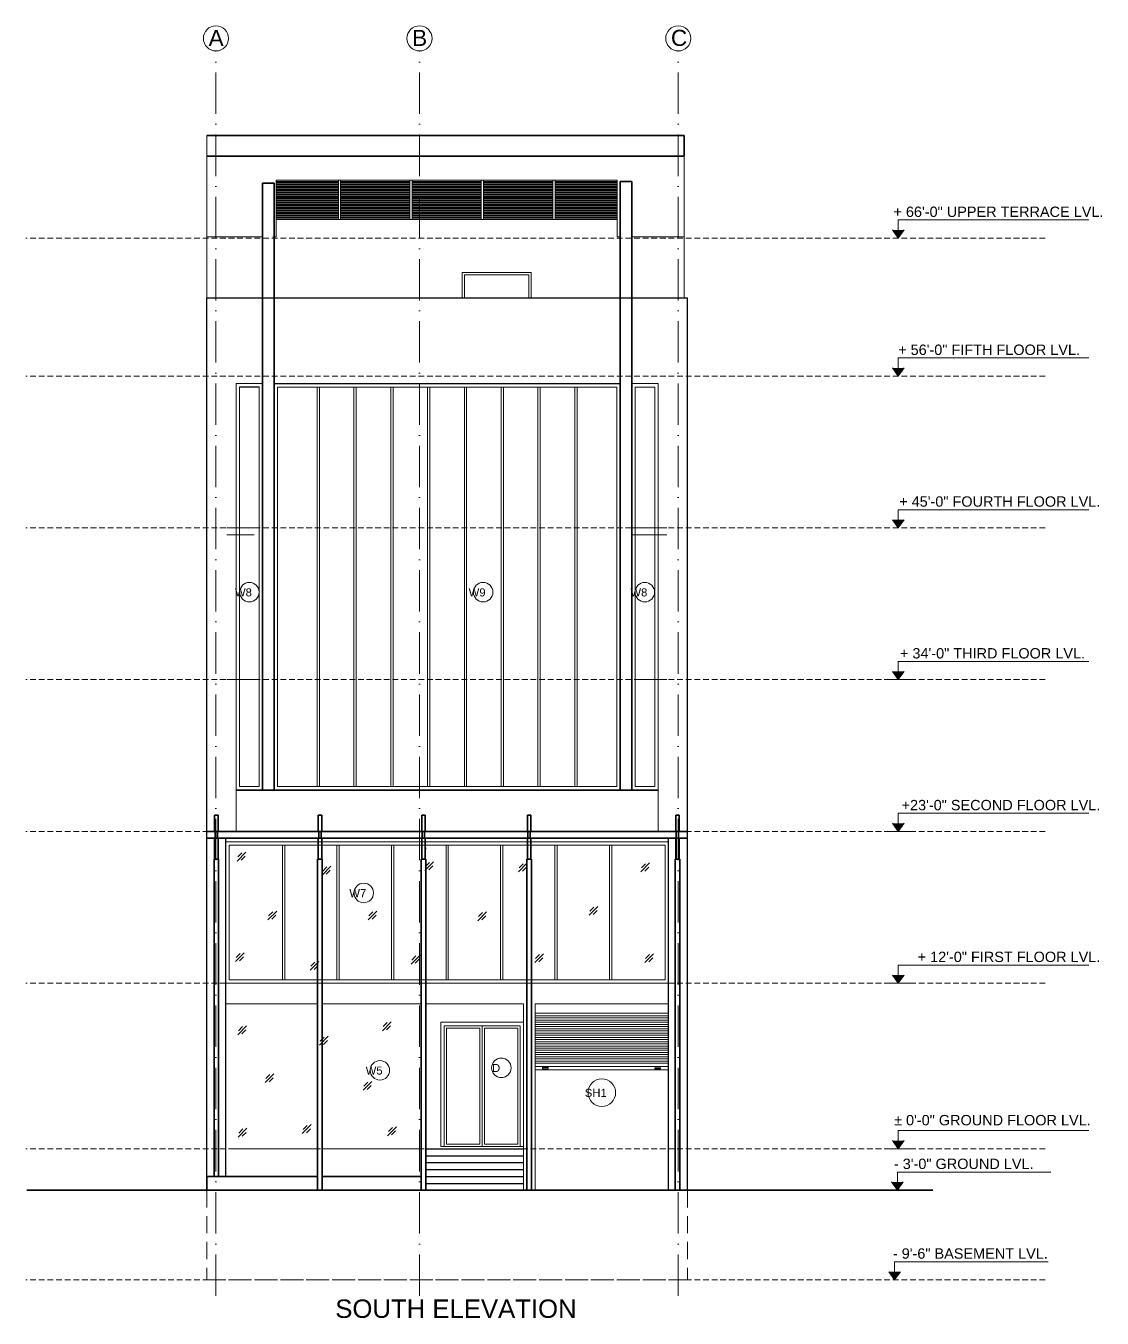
# Model space of a CAD drawing. Header units: inches. Extents: x 10755 to 33653, y -10992 to 10708.
# Drawn here: x 28909 to 29845, y 1541 to 2665 of the extents above; entities that cross this region are included whole.
import ezdxf

# ---------------------------------------------------------------- set-up
doc = ezdxf.new("R2010")
doc.units = ezdxf.units.IN
doc.header["$MEASUREMENT"] = 0
doc.linetypes.add('ACAD_ISO10W100', pattern=[18, 12, -3, 0, -3])
doc.linetypes.add('DASHED', pattern=[0.75, 0.5, -0.25])
for name, color, linetype, lineweight in [('centerline', 9, 'ACAD_ISO10W100', 5), ('Dimention', 4, 'Continuous', 15), ('door', 15, 'Continuous', 18), ('elevation - 1', 6, 'Continuous', 13), ('elevation1', 230, 'Continuous', 13), ('elevation2', 151, 'Continuous', 18), ('elevation3', 122, 'Continuous', 25), ('elevation4', 202, 'Continuous', 35), ('hatch', 33, 'Continuous', 5), ('hatch 2', 8, 'Continuous', 13), ('hatch1', 9, 'Continuous', 5), ('hatch3', 43, 'Continuous', 5), ('title text 1', 113, 'Continuous', 25), ('wall', 1, 'Continuous', 35), ('Win', 151, 'Continuous', 13)]:
    doc.layers.add(name, color=color, linetype=linetype, lineweight=lineweight)
doc.layers.add('T-TEXT', color=230, linetype='Continuous')
doc.styles.add('Prajwal', font='stylu.ttf', dxfattribs={"height": 9})
doc.styles.add('suren', font='times.ttf', dxfattribs={"height": 4})

# ---------------------------------------------------------------- blocks, each defined once
blk = doc.blocks.new('glass')
at = {"layer": 'Dimention'}
for p, q in [((25987, 7639.9), (25994.7, 7647.6)), ((25987.7, 7643.4), (25991.2, 7646.9)), ((25990.5, 7640.6), (25994, 7644))]:
    blk.add_line(p, q, dxfattribs=at)
blk = doc.blocks.new('w5')
at = {"layer": 'Dimention'}
for p in [(-3.6, 40.2), (122.2, 43.7), (67.4, 31.1), (20.2, -1.4), (105.4, -8.1), (-3.3, -48.8), (52.6, -45.7), (126.7, -47.6)]:
    blk.add_blockref('glass', p, dxfattribs=at)
blk = doc.blocks.new('d')
at = {"layer": 'elevation - 1'}
for points in [[(29341.5, 1798.5), (29269.5, 1798.5), (29269.5, 1690.5), (29341.5, 1690.5)], [(29338.5, 1795.5), (29272.5, 1795.5), (29272.5, 1690.5), (29338.5, 1690.5)], [(29305.5, 1795.5), (29272.5, 1795.5), (29272.5, 1690.5), (29305.5, 1690.5)], [(29303.5, 1793.5), (29274.5, 1793.5), (29274.5, 1692.5), (29303.5, 1692.5)], [(29305.5, 1795.5), (29338.5, 1795.5), (29338.5, 1690.5), (29305.5, 1690.5)], [(29307.5, 1793.5), (29336.5, 1793.5), (29336.5, 1692.5), (29307.5, 1692.5)]]:
    blk.add_lwpolyline(points, close=True, dxfattribs=at)
blk = doc.blocks.new('w7')
at = {"layer": 'elevation - 1'}
for p, q in [((26238.2, 7700.4), (26238.2, 7583.4)), ((26240.2, 7700.4), (26240.2, 7583.4)), ((26285.5, 7700.4), (26285.5, 7583.4)), ((26287.5, 7700.4), (26287.5, 7583.4)), ((26332.9, 7700.4), (26332.9, 7583.4)), ((26334.9, 7700.4), (26334.9, 7583.4)), ((26380.3, 7700.4), (26380.3, 7583.4)), ((26382.3, 7700.4), (26382.3, 7583.4)), ((26427.6, 7700.4), (26427.6, 7583.4)), ((26429.6, 7700.4), (26429.6, 7583.4)), ((26475, 7700.4), (26475, 7583.4)), ((26477, 7700.4), (26477, 7583.4)), ((26522.4, 7700.4), (26522.4, 7583.4)), ((26524.4, 7700.4), (26524.4, 7583.4))]:
    blk.add_line(p, q, dxfattribs=at)
for points in [[(26188.8, 7580.4), (26188.8, 7703.4), (26573.7, 7703.4), (26573.7, 7580.4)], [(26191.8, 7583.4), (26191.8, 7700.4), (26570.7, 7700.4), (26570.7, 7583.4)]]:
    blk.add_lwpolyline(points, close=True, dxfattribs=at)
at = {"layer": 'Dimention'}
for p in [(211.7, 46.8), (285.5, 34.6), (374.8, 38.5), (456.3, 37.4), (562.6, 37.4), (238.4, -4.4), (325.5, -4.4), (517.7, -0.4), (420.9, -5.1), (210.2, -40.7), (275.1, -48.2), (363, -42.8), (470.5, -41.6), (566.1, -41.6)]:
    blk.add_blockref('glass', p, dxfattribs=at)
blk = doc.blocks.new('w8')
at = {"layer": 'elevation1', "linetype": 'Continuous', "ltscale": 30}
for points in [[(29114.6, 2388), (29091.6, 2388), (29091.6, 2034.5), (29114.6, 2034.5)], [(29111.6, 2385), (29094.6, 2385), (29094.6, 2037.5), (29111.6, 2037.5)]]:
    blk.add_lwpolyline(points, close=True, dxfattribs=at)

msp = doc.modelspace()

# ---------------------------------------------------------------- hatches: boundary and pattern name
at = {"layer": 'hatch 2', "ltscale": 30}
for points in [[(29662.308, 2487.646), (29672.386, 2487.646), (29667.347, 2480.522)], [(29662.308, 2367.646), (29672.386, 2367.646), (29667.347, 2360.522)], [(29662.308, 2235.646), (29672.386, 2235.646), (29667.347, 2228.522)], [(29662.308, 2103.646), (29672.386, 2103.646), (29667.347, 2096.522)], [(29662.308, 1971.646), (29672.386, 1971.646), (29667.347, 1964.522)], [(29662.308, 1839.646), (29672.386, 1839.646), (29667.347, 1832.522)], [(29662.308, 1695.646), (29672.386, 1695.646), (29667.347, 1688.522)], [(29661.474, 1659.646), (29671.553, 1659.646), (29666.514, 1652.522)], [(29659.084, 1581.646), (29669.163, 1581.646), (29664.123, 1574.522)]]:
    msp.add_hatch(color=256, dxfattribs=at).paths.add_polyline_path(points)

# ---------------------------------------------------------------- linework, layer by layer
at = {"layer": 'centerline', "ltscale": 3}
for p, q in [((29074.091, 1560.698), (29074.091, 2643.302)), ((29251.091, 1560.698), (29251.091, 2643.302)), ((29476.038, 1560.698), (29476.038, 2643.302))]:
    msp.add_line(p, q, dxfattribs=at)
at = {"layer": 'centerline', "linetype": 'Continuous'}
for centre in [(29074.091, 2654.214), (29251.091, 2654.214), (29476.038, 2654.214)]:
    msp.add_circle(centre, 10.912, dxfattribs=at)
at = {"layer": 'door'}
for p, q in [((29288.128, 2428.453), (29288.128, 2450.515)), ((29348.128, 2450.515), (29288.128, 2450.515)), ((29348.128, 2428.653), (29348.128, 2450.515)), ((29290.128, 2428.453), (29290.128, 2448.515)), ((29346.128, 2448.515), (29290.128, 2448.515)), ((29346.128, 2428.653), (29346.128, 2448.515))]:
    msp.add_line(p, q, dxfattribs=at)
at = {"layer": 'elevation1', "linetype": 'Continuous', "ltscale": 30}
for p, q in [((29162.064, 2003.523), (29162.064, 2351.022)), ((29164.064, 2003.523), (29164.064, 2351.022)), ((29194.064, 2003.523), (29194.064, 2351.022)), ((29196.064, 2003.523), (29196.064, 2351.022)), ((29226.064, 2003.523), (29226.064, 2351.022)), ((29228.064, 2003.523), (29228.064, 2351.022)), ((29258.064, 2003.523), (29258.064, 2351.022)), ((29260.064, 2003.523), (29260.064, 2351.022)), ((29290.064, 2003.523), (29290.064, 2351.022)), ((29292.064, 2003.523), (29292.064, 2351.022)), ((29322.064, 2003.523), (29322.064, 2351.022)), ((29324.064, 2003.523), (29324.064, 2351.022)), ((29354.064, 2003.523), (29354.064, 2351.022)), ((29356.064, 2003.523), (29356.064, 2351.022)), ((29386.064, 2003.523), (29386.064, 2351.022)), ((29388.064, 2003.523), (29388.064, 2351.022)), ((29091.591, 1964.522), (29091.591, 2348.959)), ((29458.538, 1964.522), (29458.538, 2348.959))]:
    msp.add_line(p, q, dxfattribs=at)
for points in [[(29114.591, 2354.049), (29091.591, 2354.049), (29091.591, 2000.549), (29114.591, 2000.549)], [(29111.591, 2351.049), (29094.591, 2351.049), (29094.591, 2003.549), (29111.591, 2003.549)], [(29124.591, 2354.022), (29425.538, 2354.022), (29425.538, 2000.523), (29124.591, 2000.523)], [(29127.591, 2351.022), (29422.538, 2351.022), (29422.538, 2003.523), (29127.591, 2003.523)], [(29458.538, 2354.022), (29435.538, 2354.022), (29435.538, 2000.523), (29458.538, 2000.523)], [(29455.538, 2351.022), (29438.538, 2351.022), (29438.538, 2003.523), (29455.538, 2003.523)]]:
    msp.add_lwpolyline(points, close=True, dxfattribs=at)
at = {"layer": 'elevation2', "linetype": 'Continuous', "ltscale": 30}
for p, q in [((29066.091, 2569.873), (29066.091, 2428.453)), ((29126.454, 2481.635), (29126.454, 2530.839)), ((29423.038, 2481.635), (29423.038, 2530.839)), ((29114.454, 2481.635), (29065.804, 2481.635)), ((29126.454, 2481.635), (29123.454, 2481.635)), ((29426.038, 2481.635), (29423.038, 2481.635)), ((29481.231, 2481.635), (29435.038, 2481.635)), ((29162.524, 1832.522), (29081.454, 1832.522)), ((29252.524, 1832.522), (29166.524, 1832.522)), ((29350.454, 1832.522), (29257.195, 1832.522)), ((29350.454, 1832.522), (29467.538, 1832.522)), ((29162.524, 1814.522), (29082.591, 1814.522)), ((29252.524, 1814.522), (29166.524, 1814.522)), ((29341.549, 1814.522), (29256.524, 1814.522)), ((29341.549, 1652.522), (29341.549, 1814.522)), ((29351.564, 1652.522), (29351.564, 1814.522)), ((29351.564, 1814.522), (29467.538, 1814.522))]:
    msp.add_line(p, q, dxfattribs=at)
at = {"layer": 'elevation2'}
for p, q in [((29481.231, 2428.453), (29481.231, 2552.147)), ((29351.564, 1806.352), (29467.556, 1806.352)), ((29467.538, 1760.16), (29351.564, 1760.16)), ((29467.538, 1757.16), (29351.564, 1757.16)), ((29467.538, 1760.16), (29353.064, 1760.16)), ((29467.538, 1757.16), (29353.064, 1757.16))]:
    msp.add_line(p, q, dxfattribs=at)
for points in [[(29358.046, 1758.083), (29363.046, 1758.083), (29363.046, 1759.083), (29358.046, 1759.083)], [(29460.646, 1757.997), (29455.646, 1757.997), (29455.646, 1758.997), (29460.646, 1758.997)]]:
    msp.add_lwpolyline(points, close=True, dxfattribs=at)
at = {"layer": 'elevation3', "linetype": 'Continuous', "ltscale": 30}
for p, q in [((29066.091, 1664.522), (29066.091, 2428.453)), ((29066.091, 2428.453), (29484.038, 2428.453)), ((29484.038, 1652.522), (29484.038, 2428.453)), ((29124.591, 2354.022), (29425.538, 2354.022)), ((29124.591, 2354.022), (29425.538, 2354.022)), ((29082.591, 1664.522), (29082.591, 1958.522)), ((29467.538, 1652.522), (29467.538, 1958.522))]:
    msp.add_line(p, q, dxfattribs=at)
at = {"layer": 'elevation3'}
for p, q in [((29256.524, 1688.522), (29341.454, 1688.522)), ((29256.524, 1682.522), (29341.454, 1682.522)), ((29256.524, 1676.523), (29341.454, 1676.523)), ((29256.524, 1670.523), (29341.454, 1670.523)), ((29256.524, 1664.391), (29341.454, 1664.391)), ((29256.524, 1658.391), (29341.454, 1658.391))]:
    msp.add_line(p, q, dxfattribs=at)
at = {"layer": 'elevation4', "linetype": 'Continuous', "ltscale": 30}
for p, q in [((29481.231, 2569.873), (29066.091, 2569.873)), ((29481.231, 2552.147), (29481.231, 2569.873)), ((29481.174, 2551.873), (29066.091, 2551.873)), ((29425.538, 2000.523), (29425.538, 2529.635)), ((29425.538, 2529.635), (29435.538, 2529.635)), ((29435.538, 2000.523), (29435.538, 2529.635)), ((29114.591, 2528.241), (29124.591, 2528.241)), ((29114.591, 2000.523), (29114.591, 2528.241)), ((29124.591, 2000.523), (29124.591, 2528.241)), ((29072.954, 1978.665), (29072.954, 1971.444)), ((29075.954, 1978.665), (29072.954, 1978.665)), ((29075.954, 1978.665), (29075.954, 1971.454)), ((29163.024, 1978.665), (29163.024, 1971.723)), ((29163.024, 1978.665), (29166.024, 1978.665)), ((29166.024, 1978.665), (29166.024, 1971.734)), ((29253.024, 1978.665), (29253.024, 1971.723)), ((29253.024, 1978.665), (29256.024, 1978.665)), ((29256.024, 1978.665), (29256.024, 1971.733)), ((29344.846, 1978.665), (29344.846, 1968.254)), ((29347.846, 1978.665), (29344.846, 1978.665)), ((29347.846, 1978.665), (29347.846, 1967.111)), ((29473.823, 1978.665), (29473.823, 1971.444)), ((29476.822, 1978.665), (29473.823, 1978.665)), ((29476.822, 1978.665), (29476.822, 1971.454)), ((29072.954, 1971.444), (29072.954, 1967.134)), ((29072.954, 1967.134), (29072.954, 1967.059)), ((29072.954, 1967.059), (29072.954, 1964.522)), ((29075.954, 1971.454), (29075.954, 1967.134)), ((29075.954, 1967.134), (29075.954, 1967.059)), ((29075.954, 1967.059), (29075.954, 1964.522)), ((29163.024, 1971.723), (29163.024, 1967.141)), ((29163.024, 1967.141), (29163.024, 1967.059)), ((29163.024, 1967.059), (29163.024, 1964.523)), ((29166.024, 1971.734), (29166.024, 1967.141)), ((29166.024, 1967.141), (29166.024, 1967.059)), ((29166.024, 1967.059), (29166.024, 1964.523)), ((29253.024, 1971.723), (29253.024, 1967.141)), ((29253.024, 1967.141), (29253.024, 1967.059)), ((29253.024, 1967.059), (29253.024, 1964.522)), ((29256.024, 1971.733), (29256.024, 1967.141)), ((29256.024, 1967.141), (29256.024, 1967.059)), ((29256.024, 1967.059), (29256.024, 1964.522)), ((29344.846, 1968.254), (29344.846, 1967.635)), ((29344.846, 1967.635), (29344.846, 1967.059)), ((29344.846, 1967.059), (29344.846, 1965.137)), ((29347.846, 1967.111), (29347.846, 1967.059)), ((29347.846, 1967.059), (29347.846, 1965.137)), ((29473.823, 1971.444), (29473.823, 1967.134)), ((29473.823, 1967.134), (29473.823, 1967.059)), ((29473.823, 1967.059), (29473.823, 1964.522)), ((29476.822, 1971.454), (29476.822, 1967.134)), ((29476.822, 1967.134), (29476.822, 1967.059)), ((29476.822, 1967.059), (29476.822, 1964.522)), ((29066.091, 1964.522), (29484.038, 1964.522)), ((29066.091, 1958.522), (29484.038, 1958.522)), ((29072.954, 1965.137), (29072.954, 1964.743)), ((29072.954, 1958.522), (29072.954, 1949.556)), ((29072.954, 1958.522), (29073.39, 1958.522)), ((29073.39, 1958.522), (29073.39, 1964.522)), ((29075.39, 1958.522), (29075.39, 1964.522)), ((29075.39, 1958.522), (29075.954, 1958.522)), ((29075.954, 1965.137), (29075.954, 1964.743)), ((29075.954, 1958.522), (29075.954, 1949.556)), ((29163.024, 1965.137), (29163.024, 1964.523)), ((29163.024, 1958.523), (29163.46, 1958.523)), ((29163.024, 1958.523), (29163.024, 1949.556)), ((29163.46, 1958.523), (29163.46, 1964.523)), ((29165.46, 1958.523), (29165.46, 1964.523)), ((29165.46, 1958.523), (29166.024, 1958.523)), ((29166.024, 1965.137), (29166.024, 1964.523)), ((29166.024, 1958.523), (29166.024, 1949.556)), ((29166.024, 1958.523), (29166.908, 1958.523)), ((29166.908, 1958.523), (29166.916, 1958.523)), ((29253.024, 1965.137), (29253.024, 1964.522)), ((29253.024, 1958.522), (29253.024, 1949.556)), ((29253.024, 1958.522), (29253.46, 1958.522)), ((29253.46, 1958.522), (29253.46, 1964.522)), ((29255.46, 1958.522), (29255.46, 1964.522)), ((29255.46, 1958.522), (29256.024, 1958.522)), ((29256.024, 1965.137), (29256.024, 1964.522)), ((29256.024, 1958.522), (29256.024, 1949.556)), ((29256.024, 1958.522), (29256.908, 1958.522)), ((29256.908, 1958.522), (29256.916, 1958.522)), ((29344.846, 1965.137), (29344.846, 1964.522)), ((29344.846, 1958.522), (29344.846, 1949.556)), ((29344.846, 1958.522), (29345.283, 1958.522)), ((29345.283, 1958.522), (29345.283, 1964.522)), ((29347.283, 1958.522), (29347.283, 1964.522)), ((29347.283, 1958.522), (29347.846, 1958.522)), ((29347.846, 1965.137), (29347.846, 1964.522)), ((29347.846, 1958.522), (29347.846, 1949.556)), ((29473.823, 1965.137), (29473.823, 1964.743)), ((29473.823, 1958.522), (29473.823, 1949.556)), ((29473.823, 1958.522), (29474.259, 1958.522)), ((29474.259, 1940.284), (29474.259, 1964.522)), ((29476.259, 1958.522), (29476.259, 1964.522)), ((29476.259, 1958.522), (29476.822, 1958.522)), ((29476.822, 1965.137), (29476.822, 1964.743)), ((29476.822, 1958.522), (29476.822, 1949.556)), ((29072.954, 1949.556), (29072.954, 1940.298)), ((29075.954, 1949.556), (29075.954, 1940.298)), ((29163.024, 1949.556), (29163.024, 1940.299)), ((29166.024, 1949.556), (29166.024, 1940.299)), ((29253.024, 1949.556), (29253.024, 1940.298)), ((29256.024, 1949.556), (29256.929, 1949.556)), ((29256.024, 1949.556), (29256.024, 1940.298)), ((29344.846, 1949.556), (29344.846, 1940.298)), ((29347.846, 1949.556), (29347.846, 1940.298)), ((29473.823, 1949.556), (29473.823, 1940.298)), ((29476.822, 1949.556), (29476.822, 1940.298)), ((29072.528, 1940.294), (29072.454, 1940.291)), ((29072.454, 1940.291), (29072.516, 1940.288)), ((29072.454, 1940.291), (29072.454, 1664.522)), ((29072.516, 1940.288), (29072.711, 1940.285)), ((29072.733, 1940.297), (29072.528, 1940.294)), ((29072.711, 1940.285), (29073.024, 1940.282)), ((29072.954, 1940.298), (29072.733, 1940.297)), ((29072.954, 1940.298), (29072.954, 1940.291)), ((29073.001, 1940.288), (29072.954, 1940.291)), ((29073.147, 1940.286), (29073.001, 1940.288)), ((29073.024, 1940.282), (29073.435, 1940.28)), ((29073.381, 1940.284), (29073.147, 1940.286)), ((29073.689, 1940.283), (29073.381, 1940.284)), ((29073.435, 1940.28), (29073.915, 1940.279)), ((29074.049, 1940.282), (29073.689, 1940.283)), ((29073.915, 1940.279), (29074.431, 1940.279)), ((29074.437, 1940.282), (29074.049, 1940.282)), ((29074.431, 1940.279), (29074.95, 1940.279)), ((29074.826, 1940.282), (29074.437, 1940.282)), ((29075.189, 1940.283), (29074.826, 1940.282)), ((29074.95, 1940.279), (29075.434, 1940.28)), ((29075.503, 1940.284), (29075.189, 1940.283)), ((29075.434, 1940.28), (29075.852, 1940.282)), ((29075.744, 1940.286), (29075.503, 1940.284)), ((29075.898, 1940.288), (29075.744, 1940.286)), ((29075.852, 1940.282), (29076.175, 1940.284)), ((29075.954, 1940.29), (29075.898, 1940.288)), ((29076.197, 1940.296), (29075.954, 1940.298)), ((29075.954, 1940.298), (29075.954, 1940.29)), ((29076.175, 1940.284), (29076.38, 1940.287)), ((29076.391, 1940.294), (29076.197, 1940.296)), ((29076.38, 1940.287), (29076.454, 1940.29)), ((29076.454, 1940.29), (29076.391, 1940.294)), ((29076.454, 1940.29), (29076.454, 1664.522)), ((29162.524, 1940.291), (29162.524, 1832.522)), ((29162.524, 1940.291), (29166.524, 1940.291)), ((29166.024, 1940.299), (29166.024, 1940.291)), ((29166.524, 1832.522), (29166.524, 1940.291)), ((29252.598, 1940.294), (29252.524, 1940.291)), ((29252.524, 1940.291), (29252.586, 1940.288)), ((29252.524, 1940.291), (29252.524, 1931.384)), ((29252.524, 1940.291), (29252.524, 1652.522)), ((29252.586, 1940.288), (29252.781, 1940.285)), ((29252.803, 1940.297), (29252.598, 1940.294)), ((29252.781, 1940.285), (29253.094, 1940.282)), ((29253.024, 1940.298), (29252.803, 1940.297)), ((29253.024, 1940.298), (29253.024, 1940.291)), ((29253.071, 1940.288), (29253.024, 1940.291)), ((29253.217, 1940.286), (29253.071, 1940.288)), ((29253.094, 1940.282), (29253.505, 1940.28)), ((29253.451, 1940.284), (29253.217, 1940.286)), ((29253.759, 1940.283), (29253.451, 1940.284)), ((29253.505, 1940.28), (29253.985, 1940.279)), ((29254.119, 1940.282), (29253.759, 1940.283)), ((29253.985, 1940.279), (29254.501, 1940.279)), ((29254.507, 1940.282), (29254.119, 1940.282)), ((29254.501, 1940.279), (29255.02, 1940.279)), ((29254.896, 1940.282), (29254.507, 1940.282)), ((29255.259, 1940.283), (29254.896, 1940.282)), ((29255.02, 1940.279), (29255.504, 1940.28)), ((29255.573, 1940.284), (29255.259, 1940.283)), ((29255.504, 1940.28), (29255.922, 1940.282)), ((29255.814, 1940.286), (29255.573, 1940.284)), ((29255.968, 1940.288), (29255.814, 1940.286)), ((29255.922, 1940.282), (29256.245, 1940.284)), ((29256.024, 1940.29), (29255.968, 1940.288)), ((29256.267, 1940.296), (29256.024, 1940.298)), ((29256.024, 1940.298), (29256.024, 1940.29)), ((29256.245, 1940.284), (29256.45, 1940.287)), ((29256.461, 1940.294), (29256.267, 1940.296)), ((29256.45, 1940.287), (29256.524, 1940.29)), ((29256.524, 1940.29), (29256.461, 1940.294)), ((29256.524, 1940.29), (29256.524, 1814.522)), ((29256.524, 1940.29), (29256.524, 1652.522)), ((29344.42, 1940.294), (29344.346, 1940.291)), ((29344.346, 1940.291), (29344.409, 1940.288)), ((29344.346, 1940.291), (29344.346, 1931.384)), ((29344.346, 1940.291), (29344.346, 1652.522)), ((29344.409, 1940.288), (29344.603, 1940.285)), ((29344.626, 1940.297), (29344.42, 1940.294)), ((29344.603, 1940.285), (29344.916, 1940.282)), ((29344.846, 1940.298), (29344.626, 1940.297)), ((29344.846, 1940.298), (29344.846, 1940.291)), ((29344.893, 1940.288), (29344.846, 1940.291)), ((29345.039, 1940.286), (29344.893, 1940.288)), ((29344.916, 1940.282), (29345.327, 1940.28)), ((29345.274, 1940.284), (29345.039, 1940.286)), ((29345.582, 1940.283), (29345.274, 1940.284)), ((29345.327, 1940.28), (29345.807, 1940.279)), ((29345.942, 1940.282), (29345.582, 1940.283)), ((29345.807, 1940.279), (29346.324, 1940.279)), ((29346.329, 1940.282), (29345.942, 1940.282)), ((29346.324, 1940.279), (29346.842, 1940.279)), ((29346.718, 1940.282), (29346.329, 1940.282)), ((29347.082, 1940.283), (29346.718, 1940.282)), ((29346.842, 1940.279), (29347.327, 1940.28)), ((29347.395, 1940.284), (29347.082, 1940.283)), ((29347.327, 1940.28), (29347.745, 1940.282)), ((29347.637, 1940.286), (29347.395, 1940.284)), ((29347.791, 1940.288), (29347.637, 1940.286)), ((29347.745, 1940.282), (29348.067, 1940.284)), ((29347.846, 1940.29), (29347.791, 1940.288)), ((29348.09, 1940.296), (29347.846, 1940.298)), ((29347.846, 1940.298), (29347.846, 1940.29)), ((29348.067, 1940.284), (29348.272, 1940.287)), ((29348.284, 1940.294), (29348.09, 1940.296)), ((29348.272, 1940.287), (29348.346, 1940.29)), ((29348.346, 1940.29), (29348.284, 1940.294)), ((29348.346, 1940.29), (29348.346, 1652.522)), ((29473.397, 1940.294), (29473.323, 1940.291)), ((29473.323, 1940.291), (29473.385, 1940.288)), ((29473.323, 1940.291), (29473.323, 1652.522)), ((29473.385, 1940.288), (29473.579, 1940.285)), ((29473.602, 1940.297), (29473.397, 1940.294)), ((29473.579, 1940.285), (29473.893, 1940.282)), ((29473.823, 1940.298), (29473.602, 1940.297)), ((29473.823, 1940.298), (29473.823, 1940.291)), ((29473.869, 1940.288), (29473.823, 1940.291)), ((29474.015, 1940.286), (29473.869, 1940.288)), ((29473.893, 1940.282), (29474.303, 1940.28)), ((29474.25, 1940.284), (29474.015, 1940.286)), ((29474.558, 1940.283), (29474.25, 1940.284)), ((29474.303, 1940.28), (29474.783, 1940.279)), ((29474.918, 1940.282), (29474.558, 1940.283)), ((29474.783, 1940.279), (29475.3, 1940.279)), ((29475.306, 1940.282), (29474.918, 1940.282)), ((29475.3, 1940.279), (29475.818, 1940.279)), ((29475.694, 1940.282), (29475.306, 1940.282)), ((29476.058, 1940.283), (29475.694, 1940.282)), ((29475.818, 1940.279), (29476.303, 1940.28)), ((29476.371, 1940.284), (29476.058, 1940.283)), ((29476.303, 1940.28), (29476.721, 1940.282)), ((29476.613, 1940.286), (29476.371, 1940.284)), ((29476.767, 1940.288), (29476.613, 1940.286)), ((29476.721, 1940.282), (29477.043, 1940.284)), ((29476.822, 1940.29), (29476.767, 1940.288)), ((29477.066, 1940.296), (29476.822, 1940.298)), ((29476.822, 1940.298), (29476.822, 1940.29)), ((29477.043, 1940.284), (29477.248, 1940.287)), ((29477.26, 1940.294), (29477.066, 1940.296)), ((29477.248, 1940.287), (29477.322, 1940.29)), ((29477.322, 1940.29), (29477.26, 1940.294)), ((29477.322, 1940.29), (29477.322, 1652.522)), ((29162.524, 1832.522), (29162.524, 1652.522)), ((29166.524, 1832.522), (29166.524, 1652.522))]:
    msp.add_line(p, q, dxfattribs=at)
at = {"layer": 'elevation4'}
for p, q in [((29066.091, 1664.522), (29162.524, 1664.522)), ((29066.091, 1664.522), (29066.091, 1652.522)), ((29166.524, 1664.522), (29252.524, 1664.522))]:
    msp.add_line(p, q, dxfattribs=at)
at = {"layer": 'hatch'}
for p, q in [((29351.564, 1804.149), (29467.555, 1804.149)), ((29351.564, 1802.274), (29467.555, 1802.274)), ((29351.564, 1800.399), (29467.555, 1800.399)), ((29351.564, 1798.524), (29467.555, 1798.524)), ((29351.564, 1796.649), (29467.555, 1796.649)), ((29351.564, 1794.774), (29467.555, 1794.774)), ((29351.564, 1792.899), (29467.555, 1792.899)), ((29351.564, 1791.024), (29467.555, 1791.024)), ((29351.564, 1789.149), (29467.555, 1789.149)), ((29351.564, 1787.274), (29467.555, 1787.274)), ((29351.564, 1785.399), (29467.555, 1785.399)), ((29351.564, 1783.524), (29467.555, 1783.524)), ((29351.564, 1781.649), (29467.555, 1781.649)), ((29351.564, 1779.774), (29467.555, 1779.774)), ((29351.564, 1777.899), (29467.555, 1777.899)), ((29351.564, 1776.024), (29467.555, 1776.024)), ((29351.564, 1774.149), (29467.555, 1774.149)), ((29351.564, 1772.274), (29467.555, 1772.274)), ((29351.564, 1770.399), (29467.555, 1770.399)), ((29351.564, 1768.524), (29467.555, 1768.524)), ((29351.564, 1766.649), (29467.555, 1766.649)), ((29351.564, 1764.774), (29467.555, 1764.774)), ((29351.564, 1762.899), (29467.555, 1762.899))]:
    msp.add_line(p, q, dxfattribs=at)
at = {"layer": 'hatch 2', "ltscale": 30}
for p, q in [((29667.347, 2496.284), (29833.045, 2496.284)), ((29667.347, 2480.522), (29667.347, 2496.284)), ((29667.347, 2480.522), (29662.308, 2487.646)), ((29667.347, 2480.522), (29672.386, 2487.646)), ((29667.347, 2360.522), (29667.347, 2376.284)), ((29667.347, 2376.284), (29833.045, 2376.284)), ((29667.347, 2360.522), (29662.308, 2367.646)), ((29667.347, 2360.522), (29672.386, 2367.646)), ((29667.347, 2228.522), (29667.347, 2244.284)), ((29667.347, 2244.284), (29833.045, 2244.284)), ((29667.347, 2228.522), (29662.308, 2235.646)), ((29667.347, 2228.522), (29672.386, 2235.646)), ((29667.347, 2096.522), (29662.308, 2103.646)), ((29667.347, 2112.284), (29833.045, 2112.284)), ((29667.347, 2096.522), (29667.347, 2112.284)), ((29667.347, 2096.522), (29672.386, 2103.646)), ((29655.03, 2096.522), (29679.664, 2096.522)), ((29655.06, 2096.522), (29679.695, 2096.522)), ((29667.347, 1980.284), (29833.045, 1980.284)), ((29667.347, 1964.522), (29667.347, 1980.284)), ((29667.347, 1964.522), (29662.308, 1971.646)), ((29667.347, 1964.522), (29672.386, 1971.646)), ((29655.03, 1964.522), (29679.664, 1964.522)), ((29655.06, 1964.522), (29679.695, 1964.522)), ((29667.347, 1832.522), (29667.347, 1848.284)), ((29667.347, 1848.284), (29833.045, 1848.284)), ((29655.03, 1832.522), (29679.664, 1832.522)), ((29655.06, 1832.522), (29679.695, 1832.522)), ((29667.347, 1832.522), (29662.308, 1839.646)), ((29667.347, 1832.522), (29672.386, 1839.646)), ((29667.347, 1688.522), (29667.347, 1704.284)), ((29667.347, 1704.284), (29833.045, 1704.284)), ((29655.03, 1688.522), (29679.664, 1688.522)), ((29667.347, 1688.522), (29662.308, 1695.646)), ((29667.347, 1688.522), (29672.386, 1695.646)), ((29666.514, 1652.522), (29666.514, 1668.284)), ((29666.514, 1668.284), (29800.058, 1668.284)), ((29666.514, 1652.522), (29661.474, 1659.646)), ((29666.514, 1652.522), (29671.553, 1659.646)), ((29664.123, 1574.522), (29664.123, 1590.284)), ((29664.123, 1590.284), (29797.667, 1590.284)), ((29664.123, 1574.522), (29659.084, 1581.646)), ((29664.123, 1574.522), (29669.163, 1581.646))]:
    msp.add_line(p, q, dxfattribs=at)
at = {"layer": 'hatch 2'}
for p, q in [((29107.454, 2228.522), (29083.454, 2228.522)), ((29085.283, 2228.522), (29097.721, 2228.522)), ((29466.038, 2228.522), (29435.038, 2228.522)), ((29107.454, 2222.522), (29083.474, 2222.522)), ((29466.052, 2222.522), (29435.038, 2222.522)), ((29107.454, 2096.522), (29083.454, 2096.522)), ((29466.038, 2096.522), (29442.038, 2096.522))]:
    msp.add_line(p, q, dxfattribs=at)
at = {"layer": 'hatch 2', "ltscale": 30}
for centre, radius in [((29103.199, 2172.584), 8.47), ((29306.376, 2172.584), 8.47), ((29446.99, 2172.584), 8.47), ((29202.616, 1911.01), 8.47), ((29216.645, 1756.758), 8.47), ((29322.239, 1758.951), 8.47), ((29409.574, 1737.368), 12.011)]:
    msp.add_circle(centre, radius, dxfattribs=at)
at = {"layer": 'hatch1', "linetype": 'Continuous', "ltscale": 30}
for p, q in [((29423.038, 2530.839), (29126.454, 2530.839)), ((29180.512, 2529.839), (29126.454, 2529.839)), ((29180.512, 2528.839), (29126.454, 2528.839)), ((29180.512, 2530.839), (29180.512, 2496.839)), ((29182.512, 2530.839), (29182.512, 2496.839)), ((29242.704, 2529.839), (29182.512, 2529.839)), ((29242.704, 2528.839), (29182.512, 2528.839)), ((29242.704, 2530.839), (29242.704, 2496.839)), ((29244.704, 2530.839), (29244.704, 2496.839)), ((29304.801, 2529.839), (29244.704, 2529.839)), ((29304.801, 2528.839), (29244.704, 2528.839)), ((29304.801, 2530.839), (29304.801, 2496.839)), ((29306.801, 2530.839), (29306.801, 2496.839)), ((29366.958, 2529.839), (29306.801, 2529.839)), ((29366.958, 2528.839), (29306.801, 2528.839)), ((29366.958, 2530.839), (29366.958, 2496.839)), ((29368.958, 2530.839), (29368.958, 2496.839)), ((29423.038, 2529.839), (29368.958, 2529.839)), ((29423.038, 2528.839), (29368.958, 2528.839)), ((29180.512, 2527.839), (29126.454, 2527.839)), ((29180.512, 2526.839), (29126.454, 2526.839)), ((29180.512, 2525.839), (29126.454, 2525.839)), ((29180.512, 2524.839), (29126.454, 2524.839)), ((29180.512, 2523.839), (29126.454, 2523.839)), ((29180.512, 2522.839), (29126.454, 2522.839)), ((29180.512, 2521.839), (29126.454, 2521.839)), ((29180.512, 2520.839), (29126.454, 2520.839)), ((29180.512, 2519.839), (29126.454, 2519.839)), ((29180.512, 2518.839), (29126.454, 2518.839)), ((29180.512, 2517.839), (29126.454, 2517.839)), ((29242.704, 2527.839), (29182.512, 2527.839)), ((29242.704, 2526.839), (29182.512, 2526.839)), ((29242.704, 2525.839), (29182.512, 2525.839)), ((29242.704, 2524.839), (29182.512, 2524.839)), ((29242.704, 2523.839), (29182.512, 2523.839)), ((29242.704, 2522.839), (29182.512, 2522.839)), ((29242.704, 2521.839), (29182.512, 2521.839)), ((29242.704, 2520.839), (29182.512, 2520.839)), ((29242.704, 2519.839), (29182.512, 2519.839)), ((29242.704, 2518.839), (29182.512, 2518.839)), ((29242.704, 2517.839), (29182.512, 2517.839)), ((29304.801, 2527.839), (29244.704, 2527.839)), ((29304.801, 2526.839), (29244.704, 2526.839)), ((29304.801, 2525.839), (29244.704, 2525.839)), ((29304.801, 2524.839), (29244.704, 2524.839)), ((29304.801, 2523.839), (29244.704, 2523.839)), ((29304.801, 2522.839), (29244.704, 2522.839)), ((29304.801, 2521.839), (29244.704, 2521.839)), ((29304.801, 2520.839), (29244.704, 2520.839)), ((29304.801, 2519.839), (29244.704, 2519.839)), ((29304.801, 2518.839), (29244.704, 2518.839)), ((29304.801, 2517.839), (29244.704, 2517.839)), ((29366.958, 2527.839), (29306.801, 2527.839)), ((29366.958, 2526.839), (29306.801, 2526.839)), ((29366.958, 2525.839), (29306.801, 2525.839)), ((29366.958, 2524.839), (29306.801, 2524.839)), ((29366.958, 2523.839), (29306.801, 2523.839)), ((29366.958, 2522.839), (29306.801, 2522.839)), ((29366.958, 2521.839), (29306.801, 2521.839)), ((29366.958, 2520.839), (29306.801, 2520.839)), ((29366.958, 2519.839), (29306.801, 2519.839)), ((29366.958, 2518.839), (29306.801, 2518.839)), ((29366.958, 2517.839), (29306.801, 2517.839)), ((29423.038, 2527.839), (29368.958, 2527.839)), ((29423.038, 2526.839), (29368.958, 2526.839)), ((29423.038, 2525.839), (29368.958, 2525.839)), ((29423.038, 2524.839), (29368.958, 2524.839)), ((29423.038, 2523.839), (29368.958, 2523.839)), ((29423.038, 2522.839), (29368.958, 2522.839)), ((29423.038, 2521.839), (29368.958, 2521.839)), ((29423.038, 2520.839), (29368.958, 2520.839)), ((29423.038, 2519.839), (29368.958, 2519.839)), ((29423.038, 2518.839), (29368.958, 2518.839)), ((29423.038, 2517.839), (29368.958, 2517.839)), ((29180.512, 2516.839), (29126.454, 2516.839)), ((29180.512, 2515.839), (29126.454, 2515.839)), ((29180.512, 2514.839), (29126.454, 2514.839)), ((29180.512, 2513.839), (29126.454, 2513.839)), ((29180.512, 2512.839), (29126.454, 2512.839)), ((29180.512, 2511.839), (29126.454, 2511.839)), ((29180.512, 2510.839), (29126.454, 2510.839)), ((29180.512, 2509.839), (29126.454, 2509.839)), ((29180.512, 2508.839), (29126.454, 2508.839)), ((29180.512, 2507.839), (29126.454, 2507.839)), ((29180.512, 2506.839), (29126.454, 2506.839)), ((29242.704, 2516.839), (29182.512, 2516.839)), ((29242.704, 2515.839), (29182.512, 2515.839)), ((29242.704, 2514.839), (29182.512, 2514.839)), ((29242.704, 2513.839), (29182.512, 2513.839)), ((29242.704, 2512.839), (29182.512, 2512.839)), ((29242.704, 2511.839), (29182.512, 2511.839)), ((29242.704, 2510.839), (29182.512, 2510.839)), ((29242.704, 2509.839), (29182.512, 2509.839)), ((29242.704, 2508.839), (29182.512, 2508.839)), ((29242.704, 2507.839), (29182.512, 2507.839)), ((29242.704, 2506.839), (29182.512, 2506.839)), ((29304.801, 2516.839), (29244.704, 2516.839)), ((29304.801, 2515.839), (29244.704, 2515.839)), ((29304.801, 2514.839), (29244.704, 2514.839)), ((29304.801, 2513.839), (29244.704, 2513.839)), ((29304.801, 2512.839), (29244.704, 2512.839)), ((29304.801, 2511.839), (29244.704, 2511.839)), ((29304.801, 2510.839), (29244.704, 2510.839)), ((29304.801, 2509.839), (29244.704, 2509.839)), ((29304.801, 2508.839), (29244.704, 2508.839)), ((29304.801, 2507.839), (29244.704, 2507.839)), ((29304.801, 2506.839), (29244.704, 2506.839)), ((29366.958, 2516.839), (29306.801, 2516.839)), ((29366.958, 2515.839), (29306.801, 2515.839)), ((29366.958, 2514.839), (29306.801, 2514.839)), ((29366.958, 2513.839), (29306.801, 2513.839)), ((29366.958, 2512.839), (29306.801, 2512.839)), ((29366.958, 2511.839), (29306.801, 2511.839)), ((29366.958, 2510.839), (29306.801, 2510.839)), ((29366.958, 2509.839), (29306.801, 2509.839)), ((29366.958, 2508.839), (29306.801, 2508.839)), ((29366.958, 2507.839), (29306.801, 2507.839)), ((29366.958, 2506.839), (29306.801, 2506.839)), ((29423.038, 2516.839), (29368.958, 2516.839)), ((29423.038, 2515.839), (29368.958, 2515.839)), ((29423.038, 2514.839), (29368.958, 2514.839)), ((29423.038, 2513.839), (29368.958, 2513.839)), ((29423.038, 2512.839), (29368.958, 2512.839)), ((29423.038, 2511.839), (29368.958, 2511.839)), ((29423.038, 2510.839), (29368.958, 2510.839)), ((29423.038, 2509.839), (29368.958, 2509.839)), ((29423.038, 2508.839), (29368.958, 2508.839)), ((29423.038, 2507.839), (29368.958, 2507.839)), ((29423.038, 2506.839), (29368.958, 2506.839)), ((29180.512, 2505.839), (29126.454, 2505.839)), ((29180.512, 2504.839), (29126.454, 2504.839)), ((29180.512, 2503.839), (29126.454, 2503.839)), ((29180.512, 2502.839), (29126.454, 2502.839)), ((29180.512, 2501.839), (29126.454, 2501.839)), ((29180.512, 2500.839), (29126.454, 2500.839)), ((29180.512, 2499.839), (29126.454, 2499.839)), ((29180.512, 2498.839), (29126.454, 2498.839)), ((29180.512, 2497.839), (29126.454, 2497.839)), ((29423.038, 2496.839), (29126.454, 2496.839)), ((29242.704, 2505.839), (29182.512, 2505.839)), ((29242.704, 2504.839), (29182.512, 2504.839)), ((29242.704, 2503.839), (29182.512, 2503.839)), ((29242.704, 2502.839), (29182.512, 2502.839)), ((29242.704, 2501.839), (29182.512, 2501.839)), ((29242.704, 2500.839), (29182.512, 2500.839)), ((29242.704, 2499.839), (29182.512, 2499.839)), ((29242.704, 2498.839), (29182.512, 2498.839)), ((29242.704, 2497.839), (29182.512, 2497.839)), ((29304.801, 2505.839), (29244.704, 2505.839)), ((29304.801, 2504.839), (29244.704, 2504.839)), ((29304.801, 2503.839), (29244.704, 2503.839)), ((29304.801, 2502.839), (29244.704, 2502.839)), ((29304.801, 2501.839), (29244.704, 2501.839)), ((29304.801, 2500.839), (29244.704, 2500.839)), ((29304.801, 2499.839), (29244.704, 2499.839)), ((29304.801, 2498.839), (29244.704, 2498.839)), ((29304.801, 2497.839), (29244.704, 2497.839)), ((29366.958, 2505.839), (29306.801, 2505.839)), ((29366.958, 2504.839), (29306.801, 2504.839)), ((29366.958, 2503.839), (29306.801, 2503.839)), ((29366.958, 2502.839), (29306.801, 2502.839)), ((29366.958, 2501.839), (29306.801, 2501.839)), ((29366.958, 2500.839), (29306.801, 2500.839)), ((29366.958, 2499.839), (29306.801, 2499.839)), ((29366.958, 2498.839), (29306.801, 2498.839)), ((29366.958, 2497.839), (29306.801, 2497.839)), ((29423.038, 2505.839), (29368.958, 2505.839)), ((29423.038, 2504.839), (29368.958, 2504.839)), ((29423.038, 2503.839), (29368.958, 2503.839)), ((29423.038, 2502.839), (29368.958, 2502.839)), ((29423.038, 2501.839), (29368.958, 2501.839)), ((29423.038, 2500.839), (29368.958, 2500.839)), ((29423.038, 2499.839), (29368.958, 2499.839)), ((29423.038, 2498.839), (29368.958, 2498.839)), ((29423.038, 2497.839), (29368.958, 2497.839))]:
    msp.add_line(p, q, dxfattribs=at)
at = {"layer": 'hatch1', "linetype": 'DASHED', "ltscale": 15}
msp.add_line((29162.524, 1832.522), (29166.524, 1832.522), dxfattribs=at)
at = {"layer": 'hatch3', "linetype": 'DASHED', "lineweight": 0, "ltscale": 10}
for p, q in [((29795.105, 2480.522), (28908.822, 2480.522)), ((29795.105, 2360.522), (28908.822, 2360.522)), ((29795.105, 2228.522), (28908.822, 2228.522)), ((29795.105, 2096.522), (28908.822, 2096.522)), ((29795.105, 1964.522), (28908.822, 1964.522)), ((29795.105, 1832.522), (28908.822, 1832.522)), ((29795.105, 1688.522), (28908.822, 1688.522)), ((29795.105, 1574.522), (28908.822, 1574.522))]:
    msp.add_line(p, q, dxfattribs=at)
at = {"layer": 'hatch3', "linetype": 'DASHED', "lineweight": 0, "ltscale": 30}
for p, q in [((29066.091, 1652.522), (29066.091, 1574.522)), ((29484.038, 1652.522), (29484.038, 1574.522)), ((29484.038, 1574.522), (29066.091, 1574.522))]:
    msp.add_line(p, q, dxfattribs=at)
at = {"layer": 'wall', "linetype": 'Continuous', "ltscale": 30}
for p, q in [((29458.538, 2000.523), (29091.591, 2000.523)), ((29697.333, 1652.522), (28909.628, 1652.522)), ((29344.346, 1652.522), (29348.346, 1652.522))]:
    msp.add_line(p, q, dxfattribs=at)
at = {"layer": 'Win', "linetype": 'Continuous', "ltscale": 30}
for p, q in [((29162.524, 1688.522), (29090.454, 1688.522)), ((29252.524, 1688.522), (29166.524, 1688.522))]:
    msp.add_line(p, q, dxfattribs=at)

# ---------------------------------------------------------------- block references
at = {"layer": 'Dimention', "color": 2}
for name, p in [('w8', (0, -34)), ('w8', (343.947, -34.027)), ('w7', (2893.809, -5747.909)), ('d', (0, 0))]:
    msp.add_blockref(name, p, dxfattribs=at)
at = {"layer": 'Dimention'}
msp.add_blockref('w5', (3109.583, -5892.377), dxfattribs=at)

# ---------------------------------------------------------------- texts
at = {"layer": 'T-TEXT', "ltscale": 100, "char_height": 14, "width": 12.94397, "attachment_point": 1, "style": 'suren'}
for s, insert in [('{\\fArial|b0|i0|c0|p34;A}', (29067.732, 2661.652)), ('{\\fArial|b0|i0|c0|p34;B}', (29244.732, 2661.652)), ('{\\fArial|b0|i0|c0|p34;C}', (29469.68, 2661.652))]:
    msp.add_mtext(s, dxfattribs=dict(at, insert=insert))
at = {"layer": 'title text 1', "style": 'Prajwal'}
for s, insert, char_height, width, attachment_point in [('\\pi-42.13;{\\fArial|b0|i0|c0|p34;+ 66\'-0" UPPER TERRACE LVL.}', (29845.707, 2507.93), 9, 288.36124, 3), ('\\pi-42.13;{\\fArial|b0|i0|c0|p34;+ 56\'-0" FIFTH FLOOR LVL.}', (29825.334, 2387.93), 9, 288.36124, 3), ('\\pi-42.13;{\\fArial|b0|i0|c0|p34;+ 45\'-0" FOURTH FLOOR LVL.}', (29842.98, 2255.93), 9, 288.36124, 3), ('\\pi-42.13;{\\fArial|b0|i0|c0|p34;+ 34\'-0" THIRD FLOOR LVL.}', (29829.709, 2123.93), 9, 288.36124, 3), ('\\pi-42.13;{\\fArial|b0|i0|c0|p34;+23\'-0" SECOND FLOOR LVL.}', (29842.98, 1991.93), 9, 288.36124, 3), ('\\pi-42.13;{\\fArial|b0|i0|c0|p34;+ 12\'-0" FIRST FLOOR LVL.}', (29842.98, 1859.93), 9, 288.36124, 3), ('\\pi-42.13;{\\fArial|b0|i0|c0|p34;%%P 0\'-0" GROUND FLOOR LVL.}', (29834.618, 1717.915), 9, 288.36124, 3), ('\\pi-42.13;{\\fArial|b0|i0|c0|p34;- 3\'-0" GROUND LVL.}', (29784.946, 1679.93), 9, 288.36124, 3), ('\\pi-42.13;{\\fArial|b0|i0|c0|p34;- 9\'-6" BASEMENT LVL.}', (29797.343, 1601.93), 9, 288.36124, 3), ('{\\fSansSerif|b0|i0|c2|p2;\\H1.333x;SOUTH ELEVATION}', (29177.842, 1557.44), 12, 232.09995, 1)]:
    msp.add_mtext(s, dxfattribs=dict(at, insert=insert, char_height=char_height, width=width, attachment_point=attachment_point))
at = {"layer": 'title text 1', "char_height": 7, "width": 6.48014975013211e-13, "attachment_point": 1, "rotation": 359.956324, "style": 'Prajwal'}
for s, insert in [('\\pxi-0.80457;{\\fArial|b0|i0|c0|p34;W8}', (29096.3, 2175.893)), ('\\pxi-0.80457;{\\fArial|b0|i0|c0|p34;W9}', (29299.477, 2175.893)), ('\\pxi-0.80457;{\\fArial|b0|i0|c0|p34;W8}', (29440.09, 2175.893)), ('\\pxi-0.80457;{\\fArial|b0|i0|c0|p34;W7}', (29195.716, 1914.319)), ('\\pxi-0.80457;{\\fArial|b0|i0|c0|p34;W5}', (29209.928, 1760.067)), ('\\pxi-0.80457;{\\fArial|b0|i0|c0|p34;D}', (29319.781, 1762.26)), ('\\pxi-0.80457;{\\fArial|b0|i0|c0|p34;SH1}', (29400.43, 1740.677))]:
    msp.add_mtext(s, dxfattribs=dict(at, insert=insert))

doc.saveas('drawing.dxf')
